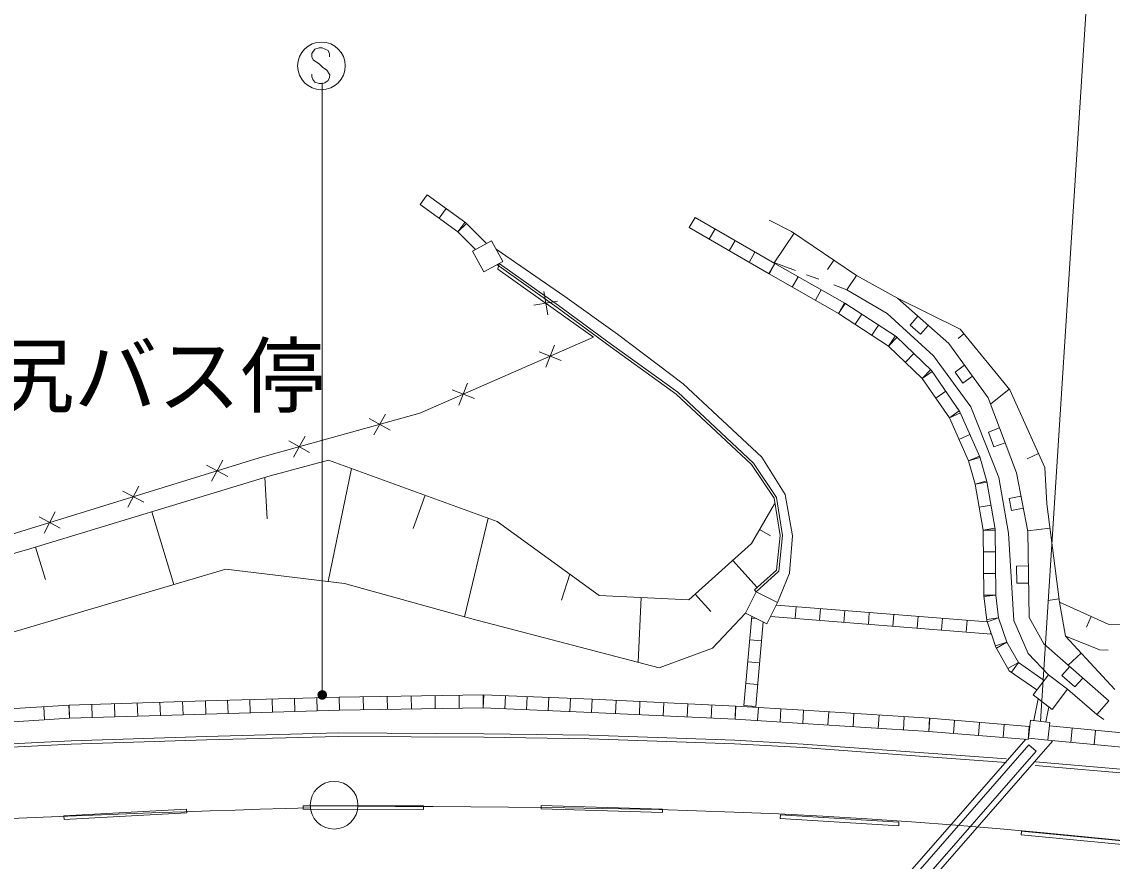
# Model space of a CAD drawing. Units: millimetres, scale not verified. Extents: x 40000 to 680000, y 20000 to 380000.
# Drawn here: x 351758 to 397504, y 308571 to 343800 of the extents above; entities that cross this region are included whole.
import ezdxf
from ezdxf.enums import TextEntityAlignment as Align

# ---------------------------------------------------------------- set-up
doc = ezdxf.new("R2010")
doc.units = ezdxf.units.MM
doc.header["$LTSCALE"] = 1000
doc.linetypes.add('CHAIN', pattern=[18.5, 12, -1.5, 3.5, -1.5])
for name, color, linetype, lineweight in [('M-BGD', 7, 'Continuous', 13), ('M-BMK', 2, 'CHAIN', 13), ('M-BMK-SRVR', 3, 'Continuous', 13), ('M-STR-HTXT', 7, 'Continuous', 13), ('M-STR-STR3', 7, 'Continuous', 13), ('M-STR-STRC', 7, 'Continuous', 13)]:
    doc.layers.add(name, color=color, linetype=linetype, lineweight=lineweight)
doc.styles.add('ＭＳ ゴシック', font='')
doc.styles.get('ＭＳ ゴシック').set_extended_font_data('MS Gothic')

# ---------------------------------------------------------------- blocks, each defined once
blk = doc.blocks.new('filled_dot')
at = {"color": 0, "linetype": 'Continuous', "lineweight": -2, "const_width": 1.25}
blk.add_lwpolyline([(-0.625, 0, 1), (0.625, 0, 1)], format="xyb", close=True, dxfattribs=at)

msp = doc.modelspace()

# ---------------------------------------------------------------- linework, layer by layer
at = {"layer": 'M-BGD'}
for p, q in [((368770, 336536), (368475, 336132)), ((368770, 336536), (370382, 335360)), ((368475, 336132), (370056, 334979)), ((369561, 335959), (369266, 335555)), ((370351, 335383), (370056, 334979)), ((370409, 335333), (370056, 334979)), ((370382, 335360), (371252, 334493)), ((379752, 335160), (380003, 335592)), ((383357, 333650), (380003, 335592)), ((383112, 335479), (384055, 335002)), ((370056, 334979), (370796, 334241)), ((383108, 333216), (379752, 335160)), ((380591, 334674), (380841, 335107)), ((383325, 333688), (384168, 334925)), ((384055, 335002), (386781, 333146)), ((370669, 334172), (371465, 334610)), ((371465, 334610), (371941, 333746)), ((381429, 334188), (381680, 334621)), ((371146, 333308), (370669, 334172)), ((371655, 334264), (374543, 332267)), ((382268, 333703), (382518, 334136)), ((371941, 333746), (371146, 333308)), ((371688, 333607), (374223, 331809)), ((371727, 333412), (371785, 333660)), ((371785, 333660), (374281, 331890)), ((383106, 333217), (383357, 333650)), ((383111, 333215), (383357, 333650)), ((384212, 333358), (383233, 333722)), ((386287, 331991), (383357, 333650)), ((385555, 333409), (385821, 333800)), ((371727, 333412), (375747, 330566)), ((386027, 331564), (383108, 333216)), ((384083, 332664), (384329, 333100)), ((385191, 332995), (384680, 333184)), ((386781, 333146), (386378, 332554)), ((386781, 333146), (388492, 332204)), ((386378, 332554), (385830, 332757)), ((373821, 331496), (373653, 332482)), ((374543, 332267), (376744, 330685)), ((385055, 332114), (385301, 332549)), ((386378, 332554), (388057, 331559)), ((388492, 332204), (390655, 330296)), ((388492, 332204), (391122, 330906)), ((374230, 332073), (373244, 331905)), ((374223, 331809), (376442, 330172)), ((374281, 331890), (376500, 330252)), ((386027, 331564), (386274, 331999)), ((386027, 331564), (386301, 331982)), ((388439, 330586), (386287, 331991)), ((388126, 330193), (386027, 331564)), ((386727, 331107), (387000, 331525)), ((388057, 331559), (390006, 329775)), ((389026, 331066), (389357, 331441)), ((387426, 330650), (387700, 331069)), ((389459, 330684), (389026, 331066)), ((389459, 330684), (389790, 331059)), ((391122, 330906), (393209, 328347)), ((375747, 330566), (368459, 327372)), ((376744, 330685), (379507, 328600)), ((388126, 330193), (388399, 330612)), ((388126, 330193), (388473, 330553)), ((389920, 329159), (388439, 330586)), ((390655, 330296), (392306, 328011)), ((391043, 330512), (391283, 330709)), ((373460, 329949), (374391, 329585)), ((373743, 329302), (374107, 330233)), ((376442, 330172), (379212, 328175)), ((376500, 330252), (379276, 328252)), ((389537, 328833), (388126, 330193)), ((388831, 329513), (389178, 329873)), ((390006, 329775), (391577, 327644)), ((390910, 329090), (391315, 329382)), ((389537, 328833), (389884, 329193)), ((389537, 328833), (389948, 329118)), ((391118, 327429), (389920, 329159)), ((391240, 328633), (390910, 329090)), ((391240, 328633), (391646, 328925)), ((370099, 327704), (370463, 328636)), ((379507, 328600), (382809, 325526)), ((390679, 327184), (389537, 328833)), ((369816, 328352), (370747, 327988)), ((379212, 328175), (382372, 325218)), ((379276, 328252), (382449, 325283)), ((390108, 328009), (390519, 328293)), ((392306, 328011), (393484, 324877)), ((392404, 327751), (393179, 328383)), ((393209, 328347), (394681, 325090)), ((391577, 327644), (392748, 324675)), ((368459, 327372), (361711, 325499)), ((366337, 327150), (367207, 326657)), ((366526, 326468), (367018, 327339)), ((390679, 327184), (391090, 327469)), ((390679, 327184), (391137, 327384)), ((391474, 325367), (390679, 327184)), ((391945, 325538), (391118, 327429)), ((392309, 326582), (392777, 326758)), ((362963, 326214), (363833, 325721)), ((363152, 325532), (363644, 326403)), ((391077, 326275), (391535, 326476)), ((392545, 325955), (392309, 326582)), ((392545, 325955), (393013, 326131)), ((361711, 325499), (351166, 322245)), ((359720, 324515), (360187, 325399)), ((362175, 324738), (364629, 325395)), ((364629, 325395), (371698, 322832)), ((382449, 325283), (383415, 323839)), ((382809, 325526), (383789, 323961)), ((391474, 325367), (391932, 325567)), ((391474, 325367), (391954, 325508)), ((391762, 324390), (391474, 325367)), ((392250, 324503), (391945, 325538)), ((393934, 325457), (394416, 325675)), ((359511, 325190), (360396, 324723)), ((364617, 320313), (365585, 325048)), ((382372, 325218), (383319, 323802)), ((393484, 324877), (393969, 322402)), ((394681, 325090), (394763, 323572)), ((351956, 321633), (362175, 324738)), ((362056, 322937), (361958, 324672)), ((391762, 324390), (392242, 324531)), ((391762, 324390), (392255, 324474)), ((392093, 322458), (391762, 324390)), ((392592, 322503), (392250, 324503)), ((392748, 324675), (393152, 322332)), ((355996, 324106), (356881, 323638)), ((356205, 323430), (356672, 324314)), ((368173, 322541), (368676, 323928)), ((383789, 323961), (384087, 322232)), ((393187, 323791), (393678, 323887)), ((382367, 321904), (383339, 323572)), ((383319, 323802), (383577, 322240)), ((383415, 323839), (383678, 322242)), ((391927, 323424), (392420, 323509)), ((393284, 323296), (393187, 323791)), ((394763, 323572), (395294, 319438)), ((352481, 323021), (353366, 322554)), ((352690, 322345), (353157, 323229)), ((358133, 320184), (357208, 323229)), ((370327, 318831), (371321, 322969)), ((393284, 323296), (393775, 323392)), ((371698, 322832), (375986, 319726)), ((392093, 322458), (392586, 322543)), ((393962, 322435), (394893, 322555)), ((383172, 322223), (382710, 322493)), ((383577, 322240), (383420, 320789)), ((383678, 322242), (383516, 320741)), ((384087, 322232), (383966, 320658)), ((392093, 322458), (392593, 322463)), ((392119, 319703), (392093, 322458)), ((392619, 319737), (392592, 322503)), ((393152, 322332), (393379, 318667)), ((393969, 322402), (394026, 318804)), ((344162, 319518), (351956, 321633)), ((352750, 320388), (352336, 321749)), ((379749, 319544), (382367, 321904)), ((382610, 320056), (381582, 321197)), ((392101, 321550), (392601, 321555)), ((350230, 317843), (360315, 320830)), ((360315, 320830), (365300, 320231)), ((383420, 320789), (382498, 319954)), ((383516, 320741), (382565, 319880)), ((393492, 320955), (393992, 320963)), ((393503, 320235), (393492, 320955)), ((365300, 320231), (370644, 318743)), ((374399, 319524), (374755, 320619)), ((383966, 320658), (383465, 319429)), ((392110, 320641), (392610, 320646)), ((393503, 320235), (394003, 320243)), ((380666, 319047), (380008, 319777)), ((382565, 319880), (382116, 318986)), ((382498, 319954), (382565, 319880)), ((383465, 319429), (382565, 319880)), ((375986, 319726), (379749, 319544)), ((377618, 316919), (377750, 319641)), ((383017, 318535), (383465, 319429)), ((383421, 319319), (392257, 318618)), ((392119, 319733), (392619, 319737)), ((392251, 318667), (392119, 319703)), ((392123, 319674), (392619, 319737)), ((392740, 318779), (392619, 319737)), ((394811, 319519), (395275, 319579)), ((395294, 319438), (395551, 318012)), ((397334, 318516), (395294, 319438)), ((380731, 317507), (382116, 318986)), ((382387, 318851), (382054, 315111)), ((382116, 318986), (383017, 318535)), ((384201, 318756), (384240, 319254)), ((385226, 318674), (385265, 319173)), ((386250, 318593), (386290, 319091)), ((387275, 318512), (387315, 319010)), ((388300, 318430), (388340, 318929)), ((370644, 318743), (378493, 316690)), ((382577, 318755), (382380, 318773)), ((382868, 318610), (382552, 315067)), ((383169, 318837), (392441, 318102)), ((389325, 318349), (389364, 318848)), ((390350, 318268), (390389, 318766)), ((391374, 318187), (391414, 318685)), ((392244, 318716), (392740, 318779)), ((392625, 317557), (392251, 318667)), ((392267, 318620), (392740, 318779)), ((393083, 317762), (392740, 318779)), ((393379, 318667), (393985, 317287)), ((394026, 318804), (394634, 317695)), ((396422, 318397), (396621, 318838)), ((404523, 318374), (397334, 318516)), ((392399, 318105), (392407, 318203)), ((396635, 317581), (395551, 318012)), ((395551, 318012), (397609, 315777)), ((378493, 316690), (380731, 317507)), ((382797, 317813), (382299, 317858)), ((392610, 317603), (393083, 317762)), ((393188, 316563), (392625, 317557)), ((392648, 317516), (393083, 317762)), ((393567, 316909), (393083, 317762)), ((394634, 317695), (397362, 315299)), ((396976, 317445), (396635, 317581)), ((393985, 317287), (394831, 316397)), ((395653, 316800), (396202, 317305)), ((397341, 317422), (396976, 317445)), ((382715, 316898), (382217, 316942)), ((393132, 316662), (393567, 316909)), ((394342, 315759), (393188, 316563)), ((393281, 316499), (393567, 316909)), ((394646, 316156), (393567, 316909)), ((395395, 316361), (395725, 316737)), ((394185, 315555), (394831, 316397)), ((394831, 316397), (395628, 315787)), ((395941, 315882), (395395, 316361)), ((395941, 315882), (396271, 316257)), ((382634, 315982), (382136, 316027)), ((395628, 315787), (394983, 314944)), ((396863, 314729), (395628, 315787)), ((359460, 315298), (353739, 315123)), ((356620, 314661), (356603, 315211)), ((357572, 314690), (357555, 315240)), ((358524, 314719), (358507, 315269)), ((359476, 314748), (359459, 315298)), ((365072, 315459), (359460, 315298)), ((359476, 314748), (359460, 315298)), ((360411, 314775), (360395, 315325)), ((361345, 314802), (361330, 315352)), ((362280, 314829), (362264, 315379)), ((363215, 314856), (363199, 315405)), ((364149, 314882), (364134, 315432)), ((365084, 314909), (365068, 315459)), ((371125, 315552), (365072, 315459)), ((365084, 314909), (365076, 315459)), ((366090, 314925), (366082, 315475)), ((367096, 314940), (367087, 315490)), ((368101, 314955), (368093, 315505)), ((369107, 314971), (369099, 315521)), ((370113, 314986), (370104, 315536)), ((371118, 315001), (371110, 315551)), ((371118, 315001), (371141, 315551)), ((375686, 315367), (371125, 315552)), ((372027, 314965), (372049, 315514)), ((372936, 314928), (372958, 315477)), ((373844, 314891), (373866, 315441)), ((374753, 314854), (374775, 315404)), ((375661, 314818), (375688, 315367)), ((375661, 314818), (375684, 315367)), ((381711, 315079), (375686, 315367)), ((376665, 314770), (376691, 315319)), ((377668, 314722), (377694, 315271)), ((378671, 314674), (378697, 315223)), ((394983, 314944), (394185, 315555)), ((394215, 314473), (394403, 315388)), ((396863, 314729), (397362, 315299)), ((353739, 315123), (347432, 314722)), ((352715, 314507), (352681, 315056)), ((353765, 314574), (353730, 315123)), ((353765, 314574), (353748, 315124)), ((359476, 314748), (353765, 314574)), ((354716, 314603), (354700, 315153)), ((355668, 314632), (355652, 315182)), ((365084, 314909), (359476, 314748)), ((371118, 315001), (365084, 314909)), ((375661, 314818), (371118, 315001)), ((381681, 314530), (375661, 314818)), ((379674, 314626), (379700, 315175)), ((380677, 314578), (380704, 315127)), ((381681, 314530), (381714, 315079)), ((381681, 314530), (381707, 315079)), ((384554, 314904), (381711, 315079)), ((382552, 315067), (382054, 315111)), ((382627, 314472), (382661, 315020)), ((383573, 314413), (383607, 314962)), ((384520, 314355), (384555, 314904)), ((384520, 314355), (384553, 314904)), ((389844, 314567), (384554, 314904)), ((385577, 314288), (385612, 314837)), ((386634, 314221), (386669, 314769)), ((394714, 314417), (394844, 315050)), ((353765, 314574), (347470, 314173)), ((384520, 314355), (381681, 314530)), ((389805, 314019), (384520, 314355)), ((387691, 314153), (387726, 314702)), ((388748, 314086), (388783, 314635)), ((389805, 314019), (389840, 314568)), ((389805, 314019), (389849, 314567)), ((394022, 314229), (389844, 314567)), ((390848, 313934), (390892, 314482)), ((391891, 313850), (391936, 314398)), ((392935, 313765), (392979, 314313)), ((394075, 314488), (393991, 313741)), ((394889, 314397), (394075, 314488)), ((394805, 313649), (394889, 314397)), ((397152, 314522), (396863, 314729)), ((365045, 313955), (359498, 313807)), ((371139, 313923), (365045, 313955)), ((375560, 313861), (371139, 313923)), ((381666, 313644), (375560, 313861)), ((393978, 313681), (389805, 314019)), ((393978, 313681), (394022, 314229)), ((398746, 313879), (394872, 314246)), ((395775, 313558), (395831, 314155)), ((396745, 313466), (396802, 314063)), ((353827, 313628), (347610, 313319)), ((353833, 313478), (347620, 313170)), ((359498, 313807), (353827, 313628)), ((359503, 313658), (353833, 313478)), ((365046, 313805), (359503, 313658)), ((371137, 313773), (365046, 313805)), ((375557, 313711), (371137, 313773)), ((381660, 313494), (375557, 313711)), ((384532, 313339), (381660, 313494)), ((384542, 313488), (381666, 313644)), ((389804, 313102), (384542, 313488)), ((393876, 313689), (386570, 305328)), ((386778, 305169), (394008, 313453)), ((395004, 313612), (387248, 304736)), ((393991, 313741), (394805, 313649)), ((394008, 313453), (394309, 313190)), ((398686, 313282), (394805, 313649)), ((389793, 312952), (384532, 313339)), ((394309, 313190), (387080, 304906)), ((393057, 312718), (389793, 312952)), ((393068, 312867), (389804, 313102)), ((399087, 312177), (394272, 312590)), ((399101, 312327), (394285, 312739)), ((353525, 310474), (358671, 310756)), ((358671, 310756), (358679, 310606)), ((363565, 310898), (368611, 310896)), ((363565, 310748), (363565, 310898)), ((368611, 310746), (363565, 310748)), ((368611, 310896), (368611, 310746)), ((373546, 310763), (373551, 310913)), ((378636, 310611), (373546, 310763)), ((373551, 310913), (378640, 310761)), ((378640, 310761), (378636, 310611)), ((353533, 310324), (353525, 310474)), ((358679, 310606), (353533, 310324)), ((383581, 310369), (383590, 310518)), ((388551, 310059), (383581, 310369)), ((383590, 310518), (388560, 310208)), ((388560, 310208), (388551, 310059)), ((393691, 309679), (393705, 309828)), ((393705, 309828), (398789, 309346)), ((398775, 309197), (393691, 309679))]:
    msp.add_line(p, q, dxfattribs=at)
at = {"layer": 'M-BMK'}
for points in [[(351289, 310360), (352316, 310407), (353344, 310451), (354395, 310494), (355447, 310535), (356499, 310574), (357551, 310611), (358603, 310647), (359655, 310682), (360707, 310716), (361759, 310749), (362812, 310781), (363864, 310814)], [(365855, 310875), (367435, 310870), (369015, 310863), (370594, 310855), (372174, 310842), (373753, 310826), (375332, 310803), (376911, 310774), (378490, 310736), (380068, 310690), (381646, 310633), (383506, 310552), (385366, 310456), (387225, 310344), (389084, 310219), (390941, 310080), (392798, 309928), (394654, 309763), (396508, 309586), (398362, 309398)]]:
    msp.add_lwpolyline(points, dxfattribs=at)
at = {"layer": 'M-BMK-SRVR'}
msp.add_circle((364860, 310919), 1000, dxfattribs=at)
at = {"layer": 'M-STR-STR3'}
msp.add_line((394497, 314441), (396543, 346401), dxfattribs=at)
at = {"layer": 'M-STR-STRC'}
for p, q in [((364046, 342648), (363922, 342463)), ((364238, 342713), (364046, 342648)), ((364359, 342711), (364238, 342713)), ((364609, 342592), (364359, 342711)), ((363922, 342463), (363925, 342332)), ((363925, 342332), (363988, 342203)), ((363988, 342203), (364243, 342021)), ((364673, 342461), (364609, 342592)), ((364673, 342332), (364673, 342461)), ((364243, 342021), (364372, 341889)), ((364372, 341889), (364551, 341773)), ((364551, 341773), (364678, 341573)), ((363925, 341484), (363922, 341605)), ((363964, 341381), (363925, 341484)), ((364048, 341270), (363964, 341381)), ((364235, 341210), (364048, 341270)), ((364612, 341331), (364470, 341239)), ((364673, 341463), (364612, 341331)), ((364678, 341573), (364673, 341463)), ((364370, 341210), (364235, 341210)), ((364363, 315548), (364363, 341233)), ((364470, 341239), (364370, 341210))]:
    msp.add_line(p, q, dxfattribs=at)
msp.add_circle((364329, 341951), 1000, dxfattribs=at)

# ---------------------------------------------------------------- block references
at = {"layer": 'M-STR-STRC', "xscale": 160, "yscale": 160, "rotation": 90}
msp.add_blockref('filled_dot', (364363, 315548), dxfattribs=at)

# ---------------------------------------------------------------- texts
at = {"layer": 'M-STR-HTXT', "style": 'ＭＳ ゴシック'}
msp.add_text('前尻バス停', height=2566, dxfattribs=at).set_placement((346946, 326903), align=Align.BOTTOM_LEFT)

doc.saveas('drawing.dxf')
